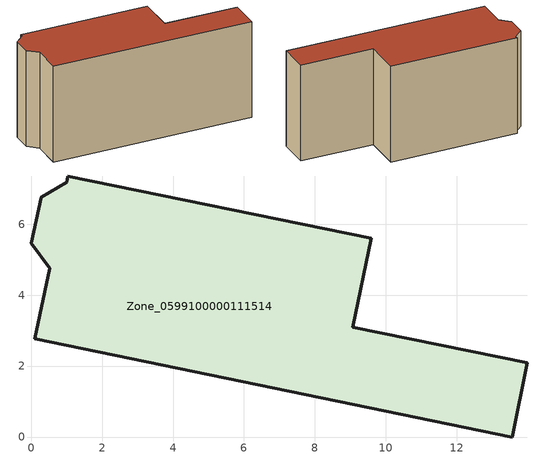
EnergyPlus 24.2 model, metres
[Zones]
Zone_0599100000111514
 floor ground (C_G): 9.07,3.1 13.99,2.09 13.56,0 0.1,2.77 0.52,4.76 0,5.46 0.28,6.76 1,7.19 1.03,7.36 9.59,5.61 z0
 wall outside (C_F): 1,7.19 0.28,6.76 0,5.46 0.52,4.76 0.1,2.77 13.56,0 13.99,2.09 9.07,3.1 9.59,5.61 1.03,7.36 1,7.19 z0:6.78
 roof outside (C_R): 9.59,5.61 1.03,7.36 1,7.19 0.28,6.76 0,5.46 0.52,4.76 0.1,2.77 13.56,0 13.99,2.09 9.07,3.1 z6.78
[BUILDING]
Pand.0599100000111514: North Axis=0; Terrain=City; Loads Convergence Tolerance Value=0.04; Temperature Convergence Tolerance Value=0.4; Solar Distribution=FullExterior; Maximum Number of Warmup Days=25; Minimum Number of Warmup Days=1
[Site:Location]
Rotterdam.The.Hague.AP_ZH_NLD Design_Conditions: Latitude=51.96; Longitude=4.45; Time Zone=1; Elevation=-4.5
[SITE:GROUNDTEMPERATURE:BUILDINGSURFACE]
18, 18, 18, 18, 18, 18, 18, 18, 18, 18, 18, 18
[MATERIAL] Thermal Absorptance=0.9; Solar Absorptance=0.7; Visible Absorptance=0.7
Name | Roughness | Thickness | Conductivity | Density | Specific Heat
G.TI.1946 | MediumSmooth | 0.15 | 1 | 540 | 1210
F.TI.1946 | Rough | 0.3 | 0.857143 | 1920 | 840
R.TI.1946 | MediumRough | 0.2 | 0.1 | 1500 | 1000
[CONSTRUCTION]
C_G: G.TI.1946
C_F: F.TI.1946
C_R: R.TI.1946
[ZONE]
Zone_0599100000111514: Type=1; Multiplier=1; Ceiling Height=Autocalculate; Volume=Autocalculate; Floor Area=autocalculate; Part of Total Floor Area=Yes
[ZONEINFILTRATION:DESIGNFLOWRATE]
Infil_Zone_0599100000111514: Zone or ZoneList or Space or SpaceList=Zone_0599100000111514; Schedule=AlwaysOn; Design Flow Rate Calculation Method=Flow/Area; Flow Rate per Floor Area=0.003; Constant Term Coefficient=1; Temperature Term Coefficient=0; Velocity Term Coefficient=0; Velocity Squared Term Coefficient=0
[HVACTEMPLATE:ZONE:IDEALLOADSAIRSYSTEM]
Zone_0599100000111514: Maximum Heating Supply Air Temperature=50; Minimum Cooling Supply Air Temperature=13; Maximum Heating Supply Air Humidity Ratio=0.0156; Minimum Cooling Supply Air Humidity Ratio=0.0077; Heating Limit=NoLimit; Cooling Limit=NoLimit; Dehumidification Control Type=ConstantSensibleHeatRatio; Cooling Sensible Heat Ratio=0.7; Dehumidification Setpoint=60; Humidification Control Type=None; Humidification Setpoint=30; Outdoor Air Method=None; Outdoor Air Flow Rate per Person=0.00944; Outdoor Air Flow Rate per Zone Floor Area=0; Outdoor Air Flow Rate per Zone=0; Demand Controlled Ventilation Type=None; Outdoor Air Economizer Type=NoEconomizer; Heat Recovery Type=None; Sensible Heat Recovery Effectiveness=0.7; Latent Heat Recovery Effectiveness=0.65
[ZONECONTROL:THERMOSTAT]
ThermostatControl_Zone_0599100000111514: Zone or ZoneList=Zone_0599100000111514; Control Type Schedule=DualSetpointControlType; Control 1=Thermostat_Zone_0599100000111514; Temperature Difference Between Cutout And Setpoint=0
[THERMOSTATSETPOINT:DUALSETPOINT]
Thermostat_Zone_0599100000111514: Heating Setpoint Temperature Schedule=HeatingSetpoint_Zone_0599100000111514; Cooling Setpoint Temperature Schedule=CoolingSetpoint_Zone_0599100000111514
[SCHEDULE:COMPACT]
HeatingSetpoint_Zone_0599100000111514: Through: 12/31, For: AllDays, Until: 24:00, 21
CoolingSetpoint_Zone_0599100000111514: Through: 12/31, For: AllDays, Until: 24:00, 24
DualSetpointControlType: Through: 12/31, For: AllDays, Until: 24:00, 4
AlwaysOn: Through: 12/31, For: AllDays, Until: 24:00, 1
